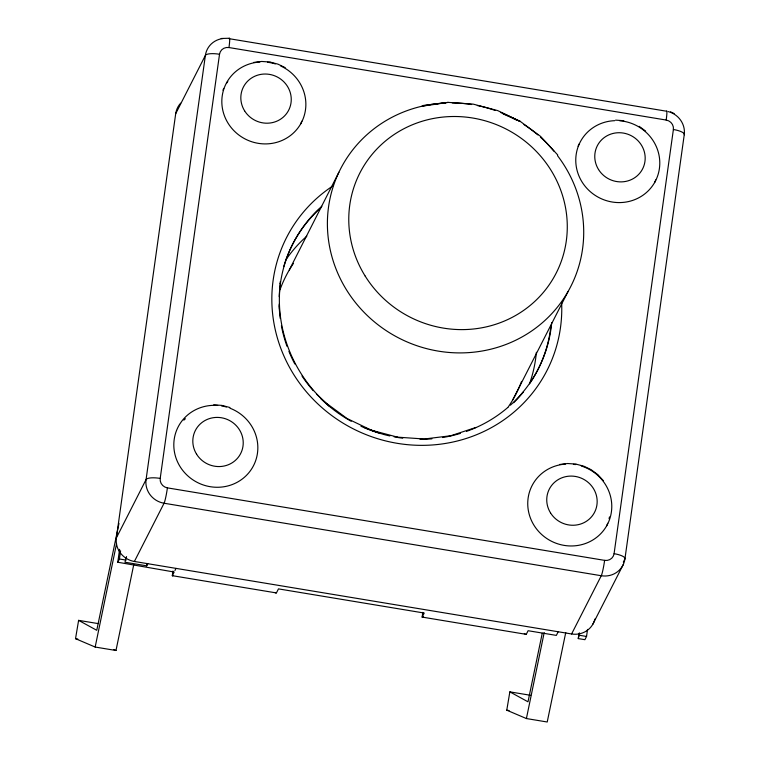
<?xml version="1.0" encoding="UTF-8"?>
<svg xmlns="http://www.w3.org/2000/svg" width="760" height="760" viewBox="0 0 760 760"><rect width="100%" height="100%" fill="white"/><g stroke="black" fill="none" stroke-linecap="round" stroke-linejoin="round"><path stroke-width="1.14" d="M325.356 402.524C292.514 372.723 274.645 327.474 280.44 283.262M594.899 619.029A21.185 20.302 27 0 1 571.596 633.973L134.387 561.478A21.185 20.302 27 0 1 116.394 537.833L175.702 113.668A21.185 20.302 27 0 1 180.642 103.179M558.201 631.76L556.348 635.398L528.105 630.714L526.243 634.353L422.151 617.091L424.213 613.044L278.474 588.886L276.412 592.933L172.311 575.672L174.173 572.024L117.781 562.239L119.596 549.328M117.781 562.239L119.434 558.999L120.584 550.791M147.782 563.702L146.699 565.829L124.973 562.229L126.549 556.586M146.699 565.829L147.031 563.473M673.389 129.504L614.08 553.669A8.474 8.123 27 0 1 604.618 560.367L167.409 487.872A8.474 8.123 27 0 1 160.208 478.41L219.526 54.255A8.474 8.123 27 0 1 228.978 47.547L666.188 120.052A8.474 8.123 27 0 1 673.389 129.504A12.711 3.448 8 0 1 684.237 134.814L624.919 558.98L623.333 562.096M172.311 575.672L172.966 571.007M422.151 617.091L422.807 612.399M587.528 629.413L586.549 636.452L584.896 639.692L578.274 638.59L578.93 633.897M578.531 637.44L579.025 633.925M578.274 638.59L579.357 632.871M133.779 564.528L115.986 650.494L95.162 647.045L75.525 638.675L78.612 620.359L98.278 623.618M565.744 632.558L547.219 722L526.404 718.551L506.768 710.182L509.856 691.866L530.679 695.314M95.162 647.045L116.565 543.656M526.404 718.551L544.198 632.586M118.987 523.393L96.757 630.306L78.612 620.359M542.25 633.241L528 701.812L509.856 691.866M289.284 269.99L338.903 172.244M175.702 113.668L205.38 55.413A21.185 20.302 27 0 1 223.193 38.504M116.394 537.833L146.072 479.579L205.38 55.413A12.711 3.448 8 0 1 219.526 54.255M134.387 561.478L164.065 503.234A12.711 1.14 -80.6 0 0 167.409 487.872M174.942 570.513L176.025 568.385M571.596 633.973L601.274 575.728A12.711 1.14 -80.6 0 0 604.618 560.367M592.733 624.425L623.342 564.404M512.762 399.855L568.014 291.593M423.529 616.75L422.408 617.272M173.137 575.614L172.558 575.852M475.883 427.481L450.765 435.746L424.308 439.005L397.527 437.152M421.733 106.276L426.331 105.602M428.63 105.26L448.144 102.381L473.185 104.12L497.705 110.599L520.315 121.448L540.464 136.316M221.198 38.494L229.416 38.247M253.602 62.453L261.677 61.455L269.857 62.016M423.396 105.44L448.144 102.381M559.512 464.512L567.596 463.514L575.767 464.075M615.609 120.137L623.789 120.707M213.664 404.823L221.834 405.394M276.089 593.075L274.93 592.429M525.92 634.505L524.305 633.46M119.434 558.999L126.055 560.101M579.015 635.208L586.549 636.452M75.525 638.675L77.843 639.065M506.768 710.182L509.076 710.572M270.142 62.082L277.932 64.144L285.209 67.64M576.061 464.141L583.851 466.203L591.128 469.699L597.616 474.487M325.27 402.439L347.063 418.522L371.507 430.255L397.67 437.18M222.129 405.45L229.919 407.512M371.45 430.245L381.529 433.77L364.828 427.861M113.8 649.562L115.986 650.494M503.111 113.905L520.362 121.514L512.867 118.094M670.567 111.843L674.149 113.563M639.141 126.321L645.63 131.109M316.616 394.193L329.536 406.495M540.673 136.505L557.736 154.974M597.806 474.648L603.373 480.681M279.195 304.085L279.452 309.339M521.569 381.397A129.257 123.87 27 0 1 507.898 407.464M280.07 289.56A129.257 123.87 27 0 1 293.512 263.312M557.536 155.677A129.257 123.87 27 0 1 512.468 341.753A129.257 123.87 27 0 1 332.025 257.051A129.257 123.87 27 0 1 445.388 103.037M452.248 102.913A129.257 123.87 27 0 1 471.647 104.519M477.299 105.526A129.257 123.87 27 0 1 495.054 110.399M500.45 112.413A129.257 123.87 27 0 1 516.078 119.823M523.982 124.583A129.257 123.87 27 0 1 537.833 134.9M540.436 137.161A129.257 123.87 27 0 1 553.973 151.202M285.978 259.683A137.731 131.993 27 0 1 306.822 236.151M536.38 352.298A137.731 131.993 27 0 1 530.043 382.28M160.208 478.41A12.711 3.448 8 0 0 146.072 479.579A21.185 20.302 27 0 0 164.065 503.234L601.274 575.728A21.185 20.302 27 0 0 624.919 558.98A12.711 3.448 8 0 0 614.08 553.669M228.978 47.547A12.711 1.14 -80.6 0 0 229.026 38.665L666.235 111.169A12.711 1.14 -80.6 0 1 666.188 120.052M668.097 111.558A21.185 20.302 27 0 1 684.237 134.814M551.01 325.327A137.731 131.993 27 0 1 529.482 383.838M523.497 391.865A137.731 131.993 27 0 1 513.636 402.724M279.984 283.689A137.731 131.993 27 0 1 280.316 281.542M283.736 266.57A137.731 131.993 27 0 1 320.815 207.784M581.276 465.984A42.38 40.612 27 0 1 602.585 531.667A42.38 40.612 27 0 1 532.883 523.383A42.38 40.612 27 0 1 565.431 464.103M573.42 464.312A42.38 40.612 27 0 1 575.406 464.597M609.453 516.942A42.38 40.612 27 0 1 609.073 518.728M607.696 523.279A42.38 40.612 27 0 1 606.584 525.977M619.656 120.764A42.38 40.612 27 0 1 654.037 183.521A42.38 40.612 27 0 1 582.103 182.058A42.38 40.612 27 0 1 614.745 120.669M578.075 146.205A42.38 40.612 27 0 1 579.49 143.564M655.718 179.911A42.38 40.612 27 0 1 654.607 182.609M280.734 65.996A42.38 40.612 27 0 1 294.091 132.382A42.38 40.612 27 0 1 226.005 119.472A42.38 40.612 27 0 1 259.815 62.026M267.501 62.253A42.38 40.612 27 0 1 275.358 63.925M222.956 90.203A42.38 40.612 27 0 1 223.715 88.416M226.632 83.153A42.38 40.612 27 0 1 227.8 81.481M301.786 121.22A42.38 40.612 27 0 1 300.675 123.918M229.909 408.187A42.38 40.612 27 0 1 246.097 475.722A42.38 40.612 27 0 1 176.805 460.18A42.38 40.612 27 0 1 217.711 405.45M221.473 405.906A42.38 40.612 27 0 1 226.375 407.008M183.873 420.147A42.38 40.612 27 0 1 185.411 418.722M551.712 322.677A137.731 131.993 27 0 1 510.435 405.175M507.765 407.531A137.731 131.993 27 0 1 466.459 431.404M460.37 433.409A137.731 131.993 27 0 1 442.615 437.522M431.917 438.833A137.731 131.993 27 0 1 420.033 439.308M402.724 438.197A137.731 131.993 27 0 1 394.126 436.838M389.861 435.955A137.731 131.993 27 0 1 382.46 434.112M378.271 432.877A137.731 131.993 27 0 1 360.952 426.227M351.205 421.287A137.731 131.993 27 0 1 320.682 398.534M313.205 390.649A137.731 131.993 27 0 1 302.005 376.038M294.823 363.992A137.731 131.993 27 0 1 288.923 351.338M287.005 346.332A137.731 131.993 27 0 1 281.399 325.764M280.231 318.421A137.731 131.993 27 0 1 279.205 305.757M279.224 296.656A137.731 131.993 27 0 1 321.851 206.264M561.659 303.221A146.205 140.115 27 0 1 352.944 428.678A146.205 140.115 27 0 1 332.709 186.038M365.19 276.089A110.181 105.593 27 0 0 554.325 276.583A110.181 105.593 27 0 0 454.556 116.498A110.181 105.593 27 0 0 365.19 276.089M598.547 169.537A25.431 24.367 27 0 0 642.2 169.651A25.431 24.367 27 0 0 619.172 132.715A25.431 24.367 27 0 0 598.547 169.537M244.615 110.855A25.431 24.367 27 0 0 288.268 110.969A25.431 24.367 27 0 0 265.24 74.024A25.431 24.367 27 0 0 244.615 110.855M550.534 512.914A25.431 24.367 27 0 0 594.178 513.028A25.431 24.367 27 0 0 571.159 476.083A25.431 24.367 27 0 0 550.534 512.914M196.602 454.224A25.431 24.367 27 0 0 240.245 454.337A25.431 24.367 27 0 0 217.227 417.401A25.431 24.367 27 0 0 196.602 454.224"/></g></svg>
